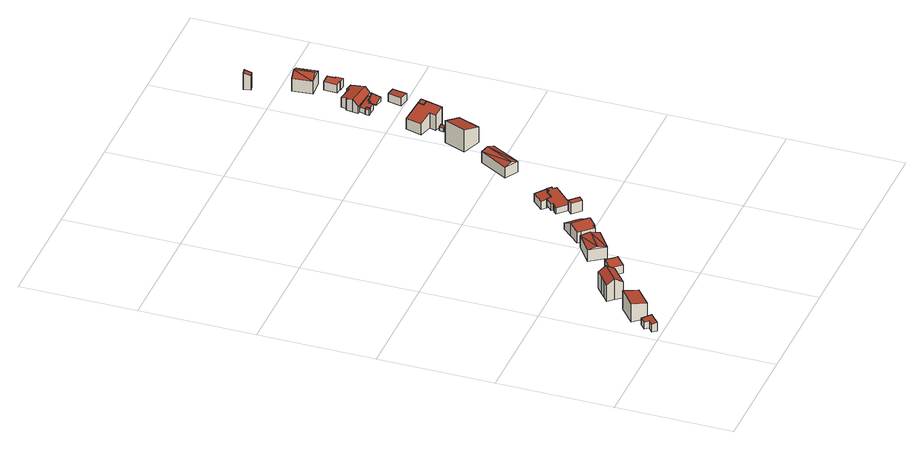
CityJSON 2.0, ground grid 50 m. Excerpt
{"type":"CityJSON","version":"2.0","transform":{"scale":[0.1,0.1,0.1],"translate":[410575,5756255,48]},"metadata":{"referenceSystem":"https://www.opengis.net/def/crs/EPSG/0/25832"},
"CityObjects":{
"building1":{"type":"Building","attributes":{"Gemeindeschluessel":"05515000","Geometrietyp2DReferenz":"3000","function":"31001_1310","roofType":"2100","measuredHeight":3.96},"geometry":[{"type":"Solid","lod":"2","boundaries":[[[[0,1,2,3]],[[4,5,1,0]],[[6,7,5,4]],[[8,9,7,6]],[[10,11,9,8]],[[3,2,11,10]],[[8,6,4,0,3,10]],[[1,5,7,9,11,2]]]],"semantics":{"surfaces":[{"type":"WallSurface"},{"type":"RoofSurface"},{"type":"GroundSurface"}],"values":[[0,0,0,0,0,0,1,2]]}}]},
"building2":{"type":"Building","attributes":{"Gemeindeschluessel":"05515000","Geometrietyp2DReferenz":"3000","function":"31001_1310","roofType":"2100","measuredHeight":8.62},"address":[{"country":"Germany","locality":"Münster","thoroughfareNumber":"48","thoroughfareName":"Laerer Werseufer"}],"geometry":[{"type":"Solid","lod":"2","boundaries":[[[[12,13,14,15]],[[16,17,13,12]],[[18,19,17,16]],[[15,14,19,18]],[[16,12,15,18]],[[13,17,19,14]]]],"semantics":{"surfaces":[{"type":"WallSurface"},{"type":"RoofSurface"},{"type":"GroundSurface"}],"values":[[0,0,0,0,1,2]]}}]},
"building3":{"type":"Building","attributes":{"Gemeindeschluessel":"05515000","Geometrietyp2DReferenz":"3000","function":"31001_1000","roofType":"3100","measuredHeight":9.98},"address":[{"country":"Germany","locality":"Münster","thoroughfareNumber":"50","thoroughfareName":"Laerer Werseufer"}],"geometry":[{"type":"Solid","lod":"2","boundaries":[[[[20,21,22,23]],[[24,25,21,20]],[[26,27,25,24]],[[28,29,27,26]],[[30,31,29,28]],[[32,33,31,30]],[[34,35,33,32]],[[36,37,35,34]],[[38,39,37,36]],[[23,22,39,38]],[[32,30,28,26,24,34]],[[20,23,38,36,34,24]],[[21,25,27,29,31,33,35,37,39,22]]]],"semantics":{"surfaces":[{"type":"WallSurface"},{"type":"RoofSurface"},{"type":"GroundSurface"}],"values":[[0,0,0,0,0,0,0,0,0,0,1,1,2]]}}]},
"building4":{"type":"Building","attributes":{"Gemeindeschluessel":"05515000","Geometrietyp2DReferenz":"3000","function":"31001_2460","roofType":"1000","measuredHeight":3.89},"geometry":[{"type":"Solid","lod":"2","boundaries":[[[[40,41,42,43]],[[44,45,41,40]],[[46,47,45,44]],[[48,49,47,46]],[[43,42,49,48]],[[46,44,40,43,48]],[[41,45,47,49,42]]]],"semantics":{"surfaces":[{"type":"WallSurface"},{"type":"RoofSurface"},{"type":"GroundSurface"}],"values":[[0,0,0,0,0,1,2]]}}]},
"building5":{"type":"Building","attributes":{"Gemeindeschluessel":"05515000","Geometrietyp2DReferenz":"3000","function":"31001_1310","roofType":"3100","measuredHeight":6.43},"address":[{"country":"Germany","locality":"Münster","thoroughfareNumber":"52","thoroughfareName":"Laerer Werseufer"}],"geometry":[{"type":"Solid","lod":"2","boundaries":[[[[50,51,52,53]],[[54,55,51,50]],[[56,57,55,54]],[[53,52,57,56]],[[50,58,54]],[[56,59,53]],[[59,58,50]],[[50,53,59]],[[56,54,58]],[[58,59,56]],[[51,55,57,52]]]],"semantics":{"surfaces":[{"type":"WallSurface"},{"type":"RoofSurface"},{"type":"GroundSurface"}],"values":[[0,0,0,0,0,0,1,1,1,1,2]]}}]},
"building6":{"type":"Building","attributes":{"Gemeindeschluessel":"05515000","Geometrietyp2DReferenz":"3000","function":"31001_1310","roofType":"3100","measuredHeight":5.91},"address":[{"country":"Germany","locality":"Münster","thoroughfareNumber":"54","thoroughfareName":"Laerer Werseufer"}],"geometry":[{"type":"Solid","lod":"2","boundaries":[[[[60,61,62,63]],[[64,65,61,60]],[[66,67,65,64]],[[68,69,67,66]],[[70,71,69,68]],[[72,73,71,70]],[[74,75,73,72]],[[76,77,75,74]],[[78,79,77,76]],[[80,81,79,78]],[[82,83,81,80]],[[63,62,83,82]],[[76,74,72,70,68,66,64,78]],[[60,63,82,80,78,64]],[[61,65,67,69,71,73,75,77,79,81,83,62]]]],"semantics":{"surfaces":[{"type":"WallSurface"},{"type":"RoofSurface"},{"type":"GroundSurface"}],"values":[[0,0,0,0,0,0,0,0,0,0,0,0,1,1,2]]}}]},
"building7":{"type":"Building","attributes":{"Gemeindeschluessel":"05515000","Geometrietyp2DReferenz":"3000","function":"31001_2460","roofType":"1000","measuredHeight":4.88},"geometry":[{"type":"Solid","lod":"2","boundaries":[[[[84,85,86,87]],[[88,89,85,84]],[[90,91,89,88]],[[87,86,91,90]],[[88,84,87,90]],[[85,89,91,86]]]],"semantics":{"surfaces":[{"type":"WallSurface"},{"type":"RoofSurface"},{"type":"GroundSurface"}],"values":[[0,0,0,0,1,2]]}}]},
"building8":{"type":"Building","attributes":{"Gemeindeschluessel":"05515000","Geometrietyp2DReferenz":"3000","function":"31001_1310","roofType":"2100","measuredHeight":3.69},"address":[{"country":"Germany","locality":"Münster","thoroughfareNumber":"56","thoroughfareName":"Laerer Werseufer"}],"geometry":[{"type":"Solid","lod":"2","boundaries":[[[[92,93,94,95]],[[96,97,93,92]],[[98,99,97,96]],[[100,101,99,98]],[[102,103,101,100]],[[104,105,103,102]],[[106,107,105,104]],[[108,109,107,106]],[[110,111,109,108]],[[112,113,111,110]],[[114,115,113,112]],[[116,117,115,114]],[[118,119,117,116]],[[95,94,119,118]],[[116,114,112,110,108,106,104,102,100,98,96,92,95,118]],[[93,97,99,101,103,105,107,109,111,113,115,117,119,94]]]],"semantics":{"surfaces":[{"type":"WallSurface"},{"type":"RoofSurface"},{"type":"GroundSurface"}],"values":[[0,0,0,0,0,0,0,0,0,0,0,0,0,0,1,2]]}}]},
"building9":{"type":"Building","attributes":{"Gemeindeschluessel":"05515000","Geometrietyp2DReferenz":"3000","function":"31001_1310","roofType":"2100","measuredHeight":4.27},"geometry":[{"type":"Solid","lod":"2","boundaries":[[[[120,121,122,123]],[[124,125,121,120]],[[126,127,125,124]],[[128,129,127,126]],[[130,131,129,128]],[[132,133,131,130]],[[134,135,133,132]],[[123,122,135,134]],[[132,130,128,126,124,120,123,134]],[[121,125,127,129,131,133,135,122]]]],"semantics":{"surfaces":[{"type":"WallSurface"},{"type":"RoofSurface"},{"type":"GroundSurface"}],"values":[[0,0,0,0,0,0,0,0,1,2]]}}]},
"building10":{"type":"Building","attributes":{"Gemeindeschluessel":"05515000","Geometrietyp2DReferenz":"3000","function":"31001_1310","roofType":"3100","measuredHeight":6.34},"address":[{"country":"Germany","locality":"Münster","thoroughfareNumber":"58","thoroughfareName":"Laerer Werseufer"}],"geometry":[{"type":"Solid","lod":"2","boundaries":[[[[136,137,138,139]],[[140,141,137,136]],[[142,143,141,140]],[[139,138,143,142]],[[136,144,140]],[[142,145,139]],[[145,144,136]],[[136,139,145]],[[142,140,144]],[[144,145,142]],[[137,141,143,138]]]],"semantics":{"surfaces":[{"type":"WallSurface"},{"type":"RoofSurface"},{"type":"GroundSurface"}],"values":[[0,0,0,0,0,0,1,1,1,1,2]]}}]},
"building11":{"type":"Building","attributes":{"Gemeindeschluessel":"05515000","Geometrietyp2DReferenz":"3000","function":"31001_1310","roofType":"2100","measuredHeight":10.33},"address":[{"country":"Germany","locality":"Münster","thoroughfareNumber":"58a","thoroughfareName":"Laerer Werseufer"}],"geometry":[{"type":"Solid","lod":"2","boundaries":[[[[146,147,148,149]],[[150,151,147,146]],[[152,153,151,150]],[[149,148,153,152]],[[150,146,149,152]],[[147,151,153,148]]]],"semantics":{"surfaces":[{"type":"WallSurface"},{"type":"RoofSurface"},{"type":"GroundSurface"}],"values":[[0,0,0,0,1,2]]}}]},
"building12":{"type":"Building","attributes":{"Gemeindeschluessel":"05515000","Geometrietyp2DReferenz":"3000","function":"31001_1310","roofType":"2100","measuredHeight":1.95},"geometry":[{"type":"Solid","lod":"2","boundaries":[[[[154,155,156,157]],[[158,159,155,154]],[[160,161,159,158]],[[162,163,161,160]],[[157,156,163,162]],[[160,158,154,157,162]],[[155,159,161,163,156]]]],"semantics":{"surfaces":[{"type":"WallSurface"},{"type":"RoofSurface"},{"type":"GroundSurface"}],"values":[[0,0,0,0,0,1,2]]}}]},
"building13":{"type":"Building","attributes":{"Gemeindeschluessel":"05515000","Geometrietyp2DReferenz":"3000","function":"31001_1310","roofType":"2100","measuredHeight":8.64},"address":[{"country":"Germany","locality":"Münster","thoroughfareNumber":"60","thoroughfareName":"Laerer Werseufer"}],"geometry":[{"type":"Solid","lod":"2","boundaries":[[[[164,165,166,167]],[[168,169,165,164]],[[170,171,169,168]],[[172,173,171,170]],[[174,175,173,172]],[[176,177,175,174]],[[178,179,177,176]],[[167,166,179,178]],[[176,174,172,170,168,164,167,178]],[[165,169,171,173,175,177,179,166]]]],"semantics":{"surfaces":[{"type":"WallSurface"},{"type":"RoofSurface"},{"type":"GroundSurface"}],"values":[[0,0,0,0,0,0,0,0,1,2]]}}]},
"building14":{"type":"Building","attributes":{"Gemeindeschluessel":"05515000","Geometrietyp2DReferenz":"3000","function":"51009_1610","roofType":"2100","measuredHeight":5.35},"geometry":[{"type":"Solid","lod":"2","boundaries":[[[[180,181,182,183]],[[176,184,181,180]],[[185,186,184,176]],[[183,182,186,185]],[[176,180,183,185]],[[181,184,186,182]]]],"semantics":{"surfaces":[{"type":"WallSurface"},{"type":"RoofSurface"},{"type":"GroundSurface"}],"values":[[0,0,0,0,1,2]]}}]},
"building15":{"type":"Building","attributes":{"Gemeindeschluessel":"05515000","Geometrietyp2DReferenz":"3000","function":"51009_1610","roofType":"2100","measuredHeight":2.79},"geometry":[{"type":"Solid","lod":"2","boundaries":[[[[187,188,189,190]],[[191,192,188,187]],[[193,194,192,191]],[[190,189,194,193]],[[191,187,190,193]],[[188,192,194,189]]]],"semantics":{"surfaces":[{"type":"WallSurface"},{"type":"RoofSurface"},{"type":"GroundSurface"}],"values":[[0,0,0,0,1,2]]}}]},
"building16":{"type":"Building","attributes":{"Gemeindeschluessel":"05515000","Geometrietyp2DReferenz":"3000","function":"51009_1611","roofType":"2100","measuredHeight":3.81},"geometry":[{"type":"Solid","lod":"2","boundaries":[[[[195,196,197,198]],[[199,200,196,195]],[[201,202,200,199]],[[198,197,202,201]],[[199,195,198,201]],[[196,200,202,197]]]],"semantics":{"surfaces":[{"type":"WallSurface"},{"type":"RoofSurface"},{"type":"GroundSurface"}],"values":[[0,0,0,0,1,2]]}}]},
"building17":{"type":"Building","attributes":{"Gemeindeschluessel":"05515000","Geometrietyp2DReferenz":"3000","function":"31001_1310","roofType":"2100","measuredHeight":2.35},"geometry":[{"type":"Solid","lod":"2","boundaries":[[[[203,204,205,206]],[[207,208,204,203]],[[209,210,208,207]],[[211,212,210,209]],[[213,214,212,211]],[[206,205,214,213]],[[211,209,207,203,206,213]],[[204,208,210,212,214,205]]]],"semantics":{"surfaces":[{"type":"WallSurface"},{"type":"RoofSurface"},{"type":"GroundSurface"}],"values":[[0,0,0,0,0,0,1,2]]}}]},
"building18":{"type":"Building","attributes":{"Gemeindeschluessel":"05515000","Geometrietyp2DReferenz":"3000","function":"31001_1310"},"address":[{"country":"Germany","locality":"Münster","thoroughfareNumber":"62","thoroughfareName":"Laerer Werseufer"}],"children":["building18-1","building18-2"]},
"building18-1":{"type":"BuildingPart","attributes":{"roofType":"2100","measuredHeight":3.42},"parents":["building18"],"geometry":[{"type":"Solid","lod":"2","boundaries":[[[[215,216,217,218,219]],[[220,221,216,215]],[[222,223,221,220]],[[224,225,223,222]],[[226,227,225,224]],[[190,228,227,226]],[[193,229,228,190]],[[191,230,229,193]],[[231,232,230,191]],[[191,193,190,226,224,222,220,215,219,233,231]],[[216,221,223,225,227,228,229,230,232,217]],[[233,219,218]],[[232,231,233,218,217]]]],"semantics":{"surfaces":[{"type":"WallSurface"},{"type":"RoofSurface"},{"type":"GroundSurface"},{"type":"ClosureSurface"}],"values":[[0,0,0,0,0,0,0,0,0,1,2,0,3]]}}]},
"building18-2":{"type":"BuildingPart","attributes":{"roofType":"3100","measuredHeight":5.9},"parents":["building18"],"geometry":[{"type":"Solid","lod":"2","boundaries":[[[[234,235,232,231,236]],[[237,238,235,234]],[[239,240,238,237]],[[241,242,240,239]],[[243,244,242,241]],[[245,246,244,243]],[[247,248,246,245]],[[249,250,248,247]],[[251,252,250,249]],[[253,254,252,251]],[[218,217,254,253]],[[249,247,245,243,241,239,237,251]],[[234,236,233,218,253,251,237]],[[235,238,240,242,244,246,248,250,252,254,217,232]],[[231,233,236]],[[232,217,218,233,231]]]],"semantics":{"surfaces":[{"type":"WallSurface"},{"type":"RoofSurface"},{"type":"GroundSurface"},{"type":"ClosureSurface"}],"values":[[0,0,0,0,0,0,0,0,0,0,0,1,1,2,0,3]]}}]},
"building19":{"type":"Building","attributes":{"Gemeindeschluessel":"05515000","Geometrietyp2DReferenz":"3000","function":"31001_2460","roofType":"1000","measuredHeight":3.95},"geometry":[{"type":"Solid","lod":"2","boundaries":[[[[255,256,257,258]],[[259,260,256,255]],[[261,262,260,259]],[[263,264,262,261]],[[265,266,264,263]],[[267,268,266,265]],[[269,270,268,267]],[[258,257,270,269]],[[267,265,263,261,259,255,258,269]],[[256,260,262,264,266,268,270,257]]]],"semantics":{"surfaces":[{"type":"WallSurface"},{"type":"RoofSurface"},{"type":"GroundSurface"}],"values":[[0,0,0,0,0,0,0,0,1,2]]}}]},
"building20":{"type":"Building","attributes":{"Gemeindeschluessel":"05515000","Geometrietyp2DReferenz":"3000","function":"31001_1310","roofType":"3100","measuredHeight":8.23},"address":[{"country":"Germany","locality":"Münster","thoroughfareNumber":"64","thoroughfareName":"Laerer Werseufer"}],"geometry":[{"type":"Solid","lod":"2","boundaries":[[[[271,272,273,274]],[[275,276,272,271]],[[277,278,276,275]],[[274,273,278,277]],[[271,279,275]],[[277,280,274]],[[279,271,274]],[[274,280,279]],[[275,279,280]],[[280,277,275]],[[272,276,278,273]]]],"semantics":{"surfaces":[{"type":"WallSurface"},{"type":"RoofSurface"},{"type":"GroundSurface"}],"values":[[0,0,0,0,0,0,1,1,1,1,2]]}}]},
"building21":{"type":"Building","attributes":{"Gemeindeschluessel":"05515000","Geometrietyp2DReferenz":"3000","function":"51009_1610","roofType":"2100","measuredHeight":7.95},"geometry":[{"type":"Solid","lod":"2","boundaries":[[[[281,282,283,284]],[[285,286,282,281]],[[287,288,286,285]],[[284,283,288,287]],[[285,281,284,287]],[[282,286,288,283]]]],"semantics":{"surfaces":[{"type":"WallSurface"},{"type":"RoofSurface"},{"type":"GroundSurface"}],"values":[[0,0,0,0,1,2]]}}]}
},
"vertices":[
[22,8,73],[22,8,34],[69,49,34],[69,49,73],[7,26,69],[7,26,34],[29,45,69],[29,45,34],[15,61,65],[15,61,34],[41,83,65],[41,83,34],
[60,132,110],[60,132,23],[104,81,23],[104,81,98],[135,195,110],[135,195,23],[179,143,98],[179,143,23],
[260,343,86],[260,343,9],[232,320,9],[232,320,86],[282,317,109],[282,317,9],[305,289,86],[305,289,9],[276,266,86],[276,266,9],[251,245,86],[251,245,9],[228,226,86],[228,226,9],[205,253,109],[205,253,9],[183,279,86],[183,279,9],[206,298,86],[206,298,9],
[367,354,73],[367,354,35],[321,313,35],[321,313,73],[402,314,73],[402,314,35],[404,312,73],[404,312,35],[357,272,73],[357,272,35],
[481,497,82],[481,497,28],[395,434,28],[395,434,82],[528,431,82],[528,431,28],[442,369,82],[442,369,28],[505,464,92],[419,402,92],
[637,519,61],[637,519,12],[624,532,12],[624,532,61],[625,507,71],[625,507,12],[596,478,63],[596,478,12],[591,482,63],[591,482,12],[580,470,60],[580,470,12],[537,513,61],[537,513,12],[538,514,61],[538,514,12],[525,526,61],[525,526,12],[563,567,71],[563,567,12],[601,608,39],[601,608,12],[652,560,38],[652,560,12],
[698,614,68],[698,614,19],[733,579,19],[733,579,68],[718,633,68],[718,633,19],[753,597,68],[753,597,19],
[744,712,49],[744,712,16],[728,726,16],[728,726,49],[770,739,51],[770,739,16],[775,734,51],[775,734,16],[787,747,52],[787,747,16],[803,733,52],[803,733,16],[797,726,52],[797,726,16],[809,714,52],[809,714,16],[727,628,46],[727,628,16],[681,670,45],[681,670,16],[692,682,46],[692,682,16],[694,680,46],[694,680,16],[705,692,47],[705,692,16],[700,697,47],[700,697,16],
[744,712,45],[744,712,3],[770,739,3],[770,739,45],[728,726,43],[728,726,3],[710,743,41],[710,743,3],[754,788,41],[754,788,3],[791,752,46],[791,752,3],[787,747,46],[787,747,3],[775,734,46],[775,734,3],
[933,1073,60],[933,1073,9],[862,948,9],[862,948,60],[988,1042,60],[988,1042,9],[917,917,60],[917,917,9],[960,1058,72],[889,932,72],
[1100,1227,80],[1100,1227,7],[1019,1258,7],[1019,1258,110],[1063,1133,80],[1063,1133,7],[982,1164,110],[982,1164,7],
[1060,1297,45],[1060,1297,29],[1055,1277,29],[1055,1277,45],[1075,1294,49],[1075,1294,29],[1070,1273,49],[1070,1273,29],[1061,1276,47],[1061,1276,29],
[1088,1347,81],[1088,1347,10],[1080,1320,10],[1080,1320,81],[1032,1362,61],[1032,1362,10],[1051,1432,61],[1051,1432,10],[1131,1411,89],[1131,1411,10],[1124,1385,89],[1124,1385,10],[1143,1380,96],[1143,1380,10],[1125,1309,96],[1125,1309,10],
[1150,1406,96],[1150,1406,42],[1131,1411,42],[1131,1411,90],[1143,1380,42],[1124,1385,90],[1124,1385,42],
[1094,1604,33],[1094,1604,7],[1105,1603,7],[1105,1603,35],[1096,1620,33],[1096,1620,7],[1107,1619,35],[1107,1619,7],
[1145,1487,84],[1145,1487,46],[1189,1480,46],[1189,1480,80],[1157,1546,84],[1157,1546,46],[1199,1542,80],[1199,1542,46],
[1144,1618,31],[1144,1618,29],[1138,1590,29],[1138,1590,31],[1146,1628,31],[1146,1628,29],[1171,1625,46],[1171,1625,29],[1182,1624,53],[1182,1624,29],[1171,1583,51],[1171,1583,29],
[1171,1625,44],[1171,1625,10],[1172,1637,10],[1172,1637,43],[1172,1637,44],[1146,1628,40],[1146,1628,10],[1144,1618,40],[1144,1618,10],[1134,1620,39],[1134,1620,10],[1131,1600,39],[1131,1600,10],[1105,1603,10],[1107,1619,10],[1096,1620,10],[1100,1646,34],[1100,1646,10],[1162,1638,43],
[1087,1647,41],[1087,1647,10],[1100,1646,41],[1091,1672,69],[1091,1672,10],[1094,1700,63],[1094,1700,10],[1104,1699,63],[1104,1699,10],[1108,1726,57],[1108,1726,10],[1173,1715,57],[1173,1715,10],[1174,1726,55],[1174,1726,10],[1203,1721,55],[1203,1721,10],[1196,1656,69],[1196,1656,10],[1194,1634,43],[1194,1634,10],
[1211,1754,75],[1211,1754,35],[1211,1786,35],[1211,1786,75],[1185,1756,75],[1185,1756,35],[1185,1759,75],[1185,1759,35],[1160,1761,75],[1160,1761,35],[1163,1819,75],[1163,1819,35],[1205,1819,75],[1205,1819,35],[1204,1786,75],[1204,1786,35],
[1214,1860,84],[1214,1860,23],[1205,1949,23],[1205,1949,84],[1138,1853,84],[1138,1853,23],[1129,1941,84],[1129,1941,23],[1170,1856,106],[1160,1944,106],
[1092,2130,89],[1092,2130,10],[1099,2100,10],[1099,2100,77],[1116,2135,89],[1116,2135,10],[1123,2106,77],[1123,2106,10]
]}
